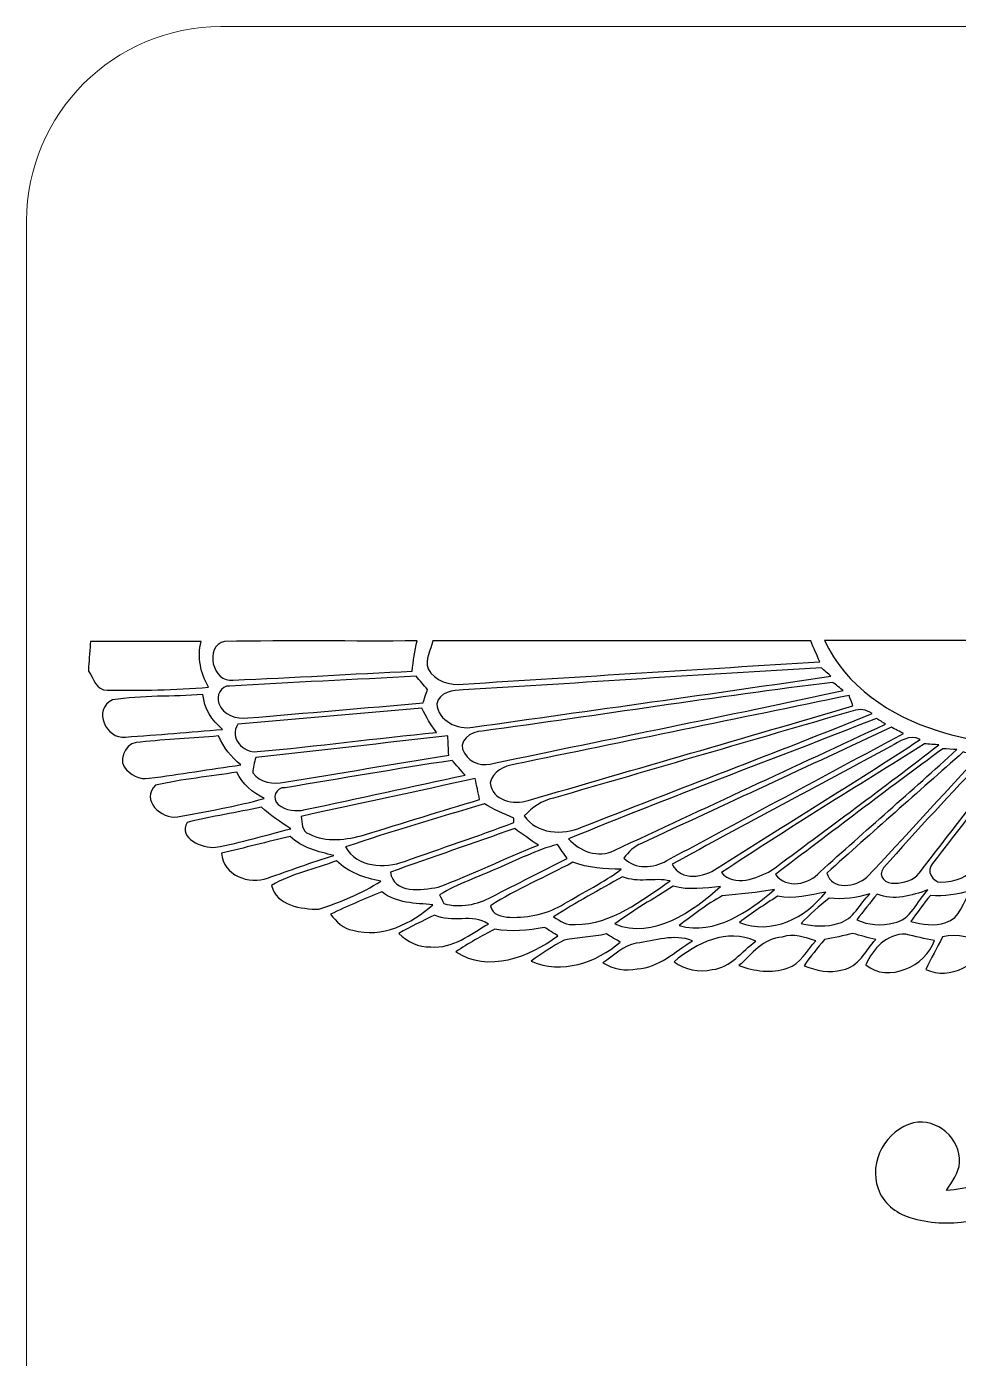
# Model space of a CAD drawing. Header units: millimetres. Extents: x -19.9 to 20.1, y -19.3 to 20.7.
# Drawn here: x -19.93 to -5.54, y 0.11 to 20.68 of the extents above; entities that cross this region are included whole.
import ezdxf

# ---------------------------------------------------------------- set-up
doc = ezdxf.new("R2010")
doc.units = ezdxf.units.MM
doc.header["$MEASUREMENT"] = 0
doc.layers.add('Layer 1', color=7, linetype='Continuous')

msp = doc.modelspace()

# ---------------------------------------------------------------- linework, layer by layer
at = {"layer": 'Layer 1', "color": 250, "lineweight": 18}
msp.add_open_spline([(-16.9282, 20.6845), (-16.9282, 20.6845), (17.0718, 20.6845), (17.0718, 20.6845), (18.7241, 20.6845), (20.0718, 19.3368), (20.0718, 17.6845), (20.0718, 17.6845), (20.0718, -16.3155), (20.0718, -16.3155), (20.0718, -17.9678), (18.7241, -19.3155), (17.0718, -19.3155), (17.0718, -19.3155), (-16.9282, -19.3155), (-16.9282, -19.3155), (-18.5805, -19.3155), (-19.9282, -17.9678), (-19.9282, -16.3155), (-19.9282, -16.3155), (-19.9282, 17.6845), (-19.9282, 17.6845), (-19.9282, 19.3368), (-18.5805, 20.6845), (-16.9282, 20.6845)], degree=3, knots=[0, 0, 0, 0, 0.125, 0.125, 0.125, 0.25, 0.25, 0.25, 0.375, 0.375, 0.375, 0.5, 0.5, 0.5, 0.625, 0.625, 0.625, 0.75, 0.75, 0.75, 0.875, 0.875, 0.875, 1, 1, 1, 1], dxfattribs=at)
at = {"layer": 'Layer 1', "color": 250}
for points, knots in [([(1.6316, 12.9882), (1.6076, 12.3867), (1.5568, 11.7877), (1.5085, 11.1883), (3.6071, 11.1965), (5.7065, 11.1912), (7.8048, 11.1905), (7.4831, 10.4786), (6.7751, 10.0305), (6.0522, 9.8033), (4.9308, 9.4439), (3.738, 9.5582), (2.5799, 9.5377), (2.9094, 8.7425), (2.8296, 7.7893), (2.3431, 7.0753), (1.7395, 6.1415), (0.5055, 5.685), (-0.5588, 6.0131), (-1.6626, 6.3182), (-2.4786, 7.4168), (-2.4391, 8.5637), (-2.4384, 8.8988), (-2.3502, 9.2244), (-2.2387, 9.5377), (-3.4477, 9.5631), (-4.6941, 9.4308), (-5.8642, 9.8083), (-6.5857, 10.0362), (-7.2824, 10.4902), (-7.6052, 11.1986), (-5.5855, 11.2056), (-3.5666, 11.2), (-1.5466, 11.2014), (-1.4873, 11.0299), (-1.4319, 10.8571), (-1.3811, 10.6825), (-1.3356, 10.6761), (-1.2898, 10.6726), (-1.2435, 10.6719), (-1.0082, 10.2803), (-0.7666, 9.8933), (-0.496, 9.5246), (-0.1538, 9.0593), (0.0967, 8.5009), (0.1062, 7.916), (0.0773, 7.8532), (0.0194, 7.7279), (-0.0095, 7.6651), (-0.3041, 7.8973), (-0.423, 8.2642), (-0.5613, 8.5979), (-0.8086, 9.2541), (-1.0351, 9.9176), (-1.2499, 10.5851), (-1.2633, 10.5826), (-1.2905, 10.577), (-1.3042, 10.5742), (-1.2965, 10.4263), (-1.2277, 10.2909), (-1.1871, 10.1508), (-2.1184, 9.3945), (-2.1784, 7.8581), (-1.3476, 7.0079), (-0.6798, 6.2791), (0.5186, 6.1447), (1.331, 6.7077), (2.238, 7.2849), (2.5389, 8.5877), (2.0302, 9.5232), (1.8926, 9.7924), (1.681, 10.0125), (1.4563, 10.2108), (1.4217, 9.2576), (1.4968, 8.3019), (1.6482, 7.3603), (1.3141, 6.9451), (0.8167, 6.652), (0.2776, 6.6294), (-0.3486, 6.5839), (-0.9641, 6.8972), (-1.3296, 7.4002), (-1.2354, 8.2105), (-1.1952, 9.0269), (-1.0922, 9.8365), (-0.8456, 9.2237), (-0.6682, 8.5817), (-0.3658, 7.9918), (-0.2833, 7.8539), (-0.1944, 7.6817), (-0.0251, 7.6397), (0.1277, 7.6676), (0.1676, 7.8394), (0.2152, 7.9622), (0.557, 9.0262), (0.9084, 10.0884), (1.1864, 11.1711), (1.324, 11.7796), (1.4831, 12.3825), (1.6316, 12.9882)], [0, 0, 0, 0, 0.030303, 0.030303, 0.030303, 0.0606061, 0.0606061, 0.0606061, 0.0909091, 0.0909091, 0.0909091, 0.1212121, 0.1212121, 0.1212121, 0.1515152, 0.1515152, 0.1515152, 0.1818182, 0.1818182, 0.1818182, 0.2121212, 0.2121212, 0.2121212, 0.2424242, 0.2424242, 0.2424242, 0.2727273, 0.2727273, 0.2727273, 0.3030303, 0.3030303, 0.3030303, 0.3333333, 0.3333333, 0.3333333, 0.3636364, 0.3636364, 0.3636364, 0.3939394, 0.3939394, 0.3939394, 0.4242424, 0.4242424, 0.4242424, 0.4545455, 0.4545455, 0.4545455, 0.4848485, 0.4848485, 0.4848485, 0.5151515, 0.5151515, 0.5151515, 0.5454545, 0.5454545, 0.5454545, 0.5757576, 0.5757576, 0.5757576, 0.6060606, 0.6060606, 0.6060606, 0.6363636, 0.6363636, 0.6363636, 0.6666667, 0.6666667, 0.6666667, 0.6969697, 0.6969697, 0.6969697, 0.7272727, 0.7272727, 0.7272727, 0.7575758, 0.7575758, 0.7575758, 0.7878788, 0.7878788, 0.7878788, 0.8181818, 0.8181818, 0.8181818, 0.8484848, 0.8484848, 0.8484848, 0.8787879, 0.8787879, 0.8787879, 0.9090909, 0.9090909, 0.9090909, 0.9393939, 0.9393939, 0.9393939, 0.969697, 0.969697, 0.969697, 1, 1, 1, 1]), ([(-18.9427, 11.1826), (-18.3733, 11.1833), (-17.8029, 11.1812), (-17.2328, 11.184), (-17.2963, 10.9382), (-17.2412, 10.6947), (-17.1199, 10.4771), (-17.6402, 10.4337), (-18.1641, 10.427), (-18.6859, 10.4309), (-18.8531, 10.4302), (-18.8965, 10.6139), (-18.9716, 10.7268), (-18.9716, 10.7268), (-18.9716, 10.797), (-18.9716, 10.797), (-18.9646, 10.8933), (-18.9501, 11.0863), (-18.9427, 11.1826)], [0, 0, 0, 0, 0.1666667, 0.1666667, 0.1666667, 0.3333333, 0.3333333, 0.3333333, 0.5, 0.5, 0.5, 0.6666667, 0.6666667, 0.6666667, 0.8333333, 0.8333333, 0.8333333, 1, 1, 1, 1]), ([(-16.7363, 10.5892), (-17.0605, 10.5314), (-17.1921, 11.1177), (-16.8717, 11.1847), (-15.8808, 11.2038), (-14.8895, 11.1854), (-13.8982, 11.1935), (-13.9335, 11.0394), (-13.9589, 10.8831), (-13.9733, 10.7261), (-14.8944, 10.682), (-15.8152, 10.6259), (-16.7363, 10.5892)], [0, 0, 0, 0, 0.25, 0.25, 0.25, 0.5, 0.5, 0.5, 0.75, 0.75, 0.75, 1, 1, 1, 1]), ([(-13.7296, 10.7615), (-13.7765, 10.9079), (-13.689, 11.0532), (-13.6559, 11.1929), (-11.7096, 11.1912), (-9.7647, 11.1929), (-7.8195, 11.1922), (-7.774, 11.085), (-7.7267, 10.9777), (-7.6791, 10.8715), (-9.5157, 10.7555), (-11.3515, 10.6429), (-13.1874, 10.5262), (-13.3895, 10.5018), (-13.6298, 10.5717), (-13.7296, 10.7615)], [0, 0, 0, 0, 0.2, 0.2, 0.2, 0.4, 0.4, 0.4, 0.6, 0.6, 0.6, 0.8, 0.8, 0.8, 1, 1, 1, 1]), ([(-13.1845, 10.4357), (-11.3413, 10.543), (-9.4984, 10.6781), (-7.6544, 10.7751), (-7.6181, 10.7441), (-7.5457, 10.6813), (-7.5091, 10.6499), (-9.3491, 10.3736), (-11.1938, 10.1232), (-13.0364, 9.8596), (-13.2685, 9.8134), (-13.5782, 9.9612), (-13.5934, 10.2202), (-13.5638, 10.4061), (-13.3366, 10.4315), (-13.1845, 10.4357)], [0, 0, 0, 0, 0.2, 0.2, 0.2, 0.4, 0.4, 0.4, 0.6, 0.6, 0.6, 0.8, 0.8, 0.8, 1, 1, 1, 1]), ([(-16.7964, 10.4965), (-15.8354, 10.5516), (-14.8734, 10.595), (-13.9124, 10.6465), (-13.8546, 10.5791), (-13.7967, 10.511), (-13.7382, 10.444), (-13.7554, 10.3918), (-13.7897, 10.2881), (-13.807, 10.2369), (-14.7087, 10.1558), (-15.6111, 10.0789), (-16.5135, 10.003), (-16.687, 9.9815), (-16.9005, 10.0482), (-16.9597, 10.2288), (-17.0077, 10.3396), (-16.928, 10.5047), (-16.7964, 10.4965)], [0, 0, 0, 0, 0.1666667, 0.1666667, 0.1666667, 0.3333333, 0.3333333, 0.3333333, 0.5, 0.5, 0.5, 0.6666667, 0.6666667, 0.6666667, 0.8333333, 0.8333333, 0.8333333, 1, 1, 1, 1]), ([(-12.8916, 9.7998), (-11.0875, 10.0457), (-9.2862, 10.3282), (-7.4807, 10.553), (-7.4401, 10.5212), (-7.36, 10.4577), (-7.3194, 10.4256), (-9.1119, 10.0379), (-10.9125, 9.6819), (-12.7071, 9.3034), (-12.8736, 9.2491), (-13.0761, 9.2974), (-13.1643, 9.4576), (-13.3018, 9.6297), (-13.0588, 9.8082), (-12.8916, 9.7998)], [0, 0, 0, 0, 0.2, 0.2, 0.2, 0.4, 0.4, 0.4, 0.6, 0.6, 0.6, 0.8, 0.8, 0.8, 1, 1, 1, 1]), ([(-18.6034, 10.2824), (-18.143, 10.3562), (-17.6706, 10.3265), (-17.2053, 10.3664), (-17.1887, 10.1456), (-17.0649, 9.9685), (-16.9044, 9.8252), (-17.4036, 9.7882), (-17.902, 9.7409), (-18.4023, 9.7078), (-18.7032, 9.6697), (-18.9138, 10.1367), (-18.6034, 10.2824)], [0, 0, 0, 0, 0.25, 0.25, 0.25, 0.5, 0.5, 0.5, 0.75, 0.75, 0.75, 1, 1, 1, 1]), ([(-12.3863, 9.2882), (-10.6662, 9.6406), (-8.9467, 9.9958), (-7.2273, 10.3504), (-7.2121, 10.3098), (-7.1818, 10.2301), (-7.1666, 10.1906), (-8.8367, 9.697), (-10.5124, 9.2148), (-12.1845, 8.728), (-12.4036, 8.6521), (-12.7402, 8.7301), (-12.7705, 8.9985), (-12.7331, 9.1774), (-12.5507, 9.2621), (-12.3863, 9.2882)], [0, 0, 0, 0, 0.2, 0.2, 0.2, 0.4, 0.4, 0.4, 0.6, 0.6, 0.6, 0.8, 0.8, 0.8, 1, 1, 1, 1]), ([(-16.666, 9.9067), (-15.7188, 9.9879), (-14.7716, 10.0697), (-13.8251, 10.1544), (-13.7623, 10.0217), (-13.6868, 9.8958), (-13.5979, 9.7787), (-14.5225, 9.6912), (-15.4433, 9.5652), (-16.3672, 9.4827), (-16.593, 9.464), (-16.8008, 9.6961), (-16.666, 9.9067)], [0, 0, 0, 0, 0.25, 0.25, 0.25, 0.5, 0.5, 0.5, 0.75, 0.75, 0.75, 1, 1, 1, 1]), ([(-11.7929, 8.7649), (-10.2488, 9.2108), (-8.7072, 9.6652), (-7.1645, 10.1132), (-7.0611, 10.1485), (-6.9627, 10.1347), (-6.8692, 10.0712), (-8.3579, 9.4655), (-9.8653, 8.906), (-11.3593, 8.3133), (-11.6483, 8.1912), (-12.0529, 8.2057), (-12.2423, 8.4908), (-12.1217, 8.6238), (-11.9689, 8.725), (-11.7929, 8.7649)], [0, 0, 0, 0, 0.2, 0.2, 0.2, 0.4, 0.4, 0.4, 0.6, 0.6, 0.6, 0.8, 0.8, 0.8, 1, 1, 1, 1]), ([(-11.5585, 8.1339), (-9.9869, 8.7844), (-8.3874, 9.3707), (-6.8048, 9.9958), (-6.7695, 9.974), (-6.6979, 9.9299), (-6.6623, 9.9084), (-8.061, 9.2578), (-9.4598, 8.6063), (-10.8572, 7.9543), (-11.096, 7.8284), (-11.3899, 7.9459), (-11.5585, 8.1339)], [0, 0, 0, 0, 0.25, 0.25, 0.25, 0.5, 0.5, 0.5, 0.75, 0.75, 0.75, 1, 1, 1, 1]), ([(-18.1698, 9.6311), (-17.7697, 9.6703), (-17.3672, 9.6925), (-16.9665, 9.7246), (-16.8906, 9.5486), (-16.7664, 9.4025), (-16.6218, 9.278), (-17.0931, 9.2099), (-17.5634, 9.1334), (-18.0354, 9.0716), (-18.1843, 9.042), (-18.3356, 9.1281), (-18.421, 9.2463), (-18.5173, 9.4131), (-18.3596, 9.6463), (-18.1698, 9.6311)], [0, 0, 0, 0, 0.2, 0.2, 0.2, 0.4, 0.4, 0.4, 0.6, 0.6, 0.6, 0.8, 0.8, 0.8, 1, 1, 1, 1]), ([(-16.3897, 9.3945), (-15.4012, 9.4985), (-14.4134, 9.6174), (-13.425, 9.725), (-13.4197, 9.6269), (-13.4147, 9.5282), (-13.4087, 9.4301), (-14.254, 9.2904), (-15.0992, 9.1493), (-15.9438, 9.0103), (-16.1181, 8.9768), (-16.3251, 8.9986), (-16.4366, 9.1535), (-16.4296, 9.2354), (-16.4133, 9.3154), (-16.3897, 9.3945)], [0, 0, 0, 0, 0.2, 0.2, 0.2, 0.4, 0.4, 0.4, 0.6, 0.6, 0.6, 0.8, 0.8, 0.8, 1, 1, 1, 1]), ([(-10.4347, 8.0652), (-9.1467, 8.6607), (-7.8608, 9.26), (-6.5739, 9.8583), (-6.5277, 9.8343), (-6.4345, 9.7867), (-6.3873, 9.7627), (-7.6065, 9.1094), (-8.8239, 8.4539), (-10.0417, 7.7988), (-10.2488, 7.6757), (-10.5243, 7.6612), (-10.7067, 7.8373), (-10.6315, 7.9297), (-10.549, 8.0225), (-10.4347, 8.0652)], [0, 0, 0, 0, 0.2, 0.2, 0.2, 0.4, 0.4, 0.4, 0.6, 0.6, 0.6, 0.8, 0.8, 0.8, 1, 1, 1, 1]), ([(-6.5863, 9.5645), (-6.4438, 9.6382), (-6.2953, 9.755), (-6.1274, 9.671), (-7.1624, 8.9909), (-8.2225, 8.3495), (-9.2653, 7.6817), (-9.4685, 7.5356), (-9.8255, 7.4753), (-9.9585, 7.7417), (-8.8406, 8.3604), (-7.7071, 8.9517), (-6.5863, 9.5645)], [0, 0, 0, 0, 0.25, 0.25, 0.25, 0.5, 0.5, 0.5, 0.75, 0.75, 0.75, 1, 1, 1, 1]), ([(-9.1979, 7.6128), (-8.1689, 8.2997), (-7.1088, 8.9432), (-6.0617, 9.6029), (-6.0067, 9.5993), (-5.8966, 9.5912), (-5.8416, 9.587), (-6.6942, 8.9262), (-7.5656, 8.2888), (-8.431, 7.6439), (-8.6532, 7.5225), (-8.9989, 7.3871), (-9.1979, 7.6128)], [0, 0, 0, 0, 0.25, 0.25, 0.25, 0.5, 0.5, 0.5, 0.75, 0.75, 0.75, 1, 1, 1, 1]), ([(-8.365, 7.5861), (-7.5046, 8.2352), (-6.6491, 8.8925), (-5.7785, 9.5264), (-5.7252, 9.5232), (-5.618, 9.5169), (-5.5647, 9.5137), (-6.2614, 8.8748), (-6.9769, 8.2568), (-7.6775, 7.6228), (-7.8475, 7.4253), (-8.1922, 7.3582), (-8.365, 7.5861)], [0, 0, 0, 0, 0.25, 0.25, 0.25, 0.5, 0.5, 0.5, 0.75, 0.75, 0.75, 1, 1, 1, 1]), ([(-7.5697, 7.607), (-6.8702, 8.2346), (-6.1653, 8.854), (-5.4633, 9.4778), (-5.4009, 9.4626), (-5.277, 9.4322), (-5.2149, 9.4167), (-5.8002, 8.799), (-6.3654, 8.1615), (-6.951, 7.5428), (-7.1196, 7.3978), (-7.4953, 7.3276), (-7.5697, 7.607)], [0, 0, 0, 0, 0.25, 0.25, 0.25, 0.5, 0.5, 0.5, 0.75, 0.75, 0.75, 1, 1, 1, 1]), ([(-15.936, 8.924), (-15.077, 9.068), (-14.2173, 9.2151), (-13.3561, 9.3474), (-13.306, 9.2902), (-13.2048, 9.1752), (-13.1551, 9.1181), (-13.9798, 8.9459), (-14.8029, 8.7628), (-15.627, 8.5861), (-15.7695, 8.5508), (-15.9265, 8.5744), (-16.0454, 8.6637), (-16.1487, 8.7568), (-16.0799, 8.942), (-15.936, 8.924)], [0, 0, 0, 0, 0.2, 0.2, 0.2, 0.4, 0.4, 0.4, 0.6, 0.6, 0.6, 0.8, 0.8, 0.8, 1, 1, 1, 1]), ([(-6.6935, 7.6859), (-6.1841, 8.2757), (-5.6404, 8.8373), (-5.113, 9.412), (-5.0319, 9.4004), (-4.8693, 9.3764), (-4.7874, 9.3647), (-5.2418, 8.7795), (-5.6905, 8.1896), (-6.147, 7.6054), (-6.2296, 7.4862), (-6.3844, 7.4537), (-6.5203, 7.4495), (-6.6536, 7.4333), (-6.8021, 7.5571), (-6.6935, 7.6859)], [0, 0, 0, 0, 0.2, 0.2, 0.2, 0.4, 0.4, 0.4, 0.6, 0.6, 0.6, 0.8, 0.8, 0.8, 1, 1, 1, 1]), ([(-5.9364, 7.7525), (-5.5321, 8.2909), (-5.1102, 8.8162), (-4.7006, 9.351), (-4.5874, 9.3439), (-4.4738, 9.3372), (-4.3595, 9.3302), (-4.6636, 8.7989), (-4.9673, 8.2676), (-5.2693, 7.736), (-5.361, 7.5338), (-5.6059, 7.4738), (-5.8076, 7.4661), (-5.9392, 7.4601), (-6.0437, 7.6555), (-5.9364, 7.7525)], [0, 0, 0, 0, 0.2, 0.2, 0.2, 0.4, 0.4, 0.4, 0.6, 0.6, 0.6, 0.8, 0.8, 0.8, 1, 1, 1, 1]), ([(-17.9376, 8.9647), (-17.5238, 9.0603), (-17.0983, 9.0956), (-16.6799, 9.1672), (-16.6062, 8.9703), (-16.4323, 8.8581), (-16.2594, 8.7576), (-16.6993, 8.6369), (-17.1502, 8.5579), (-17.5982, 8.474), (-17.848, 8.4327), (-18.1778, 8.741), (-17.9376, 8.9647)], [0, 0, 0, 0, 0.25, 0.25, 0.25, 0.5, 0.5, 0.5, 0.75, 0.75, 0.75, 1, 1, 1, 1]), ([(-15.6885, 8.4827), (-14.7917, 8.6774), (-13.8946, 8.8683), (-12.9992, 9.0697), (-12.9791, 8.9604), (-12.9565, 8.8503), (-12.9333, 8.7409), (-13.5277, 8.5681), (-14.1172, 8.3779), (-14.7102, 8.1991), (-14.985, 8.1165), (-15.3011, 8.0767), (-15.566, 8.2111), (-15.6885, 8.2488), (-15.6698, 8.3829), (-15.6885, 8.4827)], [0, 0, 0, 0, 0.2, 0.2, 0.2, 0.4, 0.4, 0.4, 0.6, 0.6, 0.6, 0.8, 0.8, 0.8, 1, 1, 1, 1]), ([(-15.0053, 8.0101), (-14.2962, 8.2503), (-13.5755, 8.4574), (-12.8597, 8.6775), (-12.7158, 8.5869), (-12.5581, 8.5234), (-12.4032, 8.4531), (-12.4036, 8.4369), (-12.4043, 8.4045), (-12.4053, 8.3879), (-12.9617, 8.1737), (-13.5296, 7.9892), (-14.0913, 7.7864), (-14.4003, 7.6774), (-14.8293, 7.688), (-15.0053, 8.0101)], [0, 0, 0, 0, 0.2, 0.2, 0.2, 0.4, 0.4, 0.4, 0.6, 0.6, 0.6, 0.8, 0.8, 0.8, 1, 1, 1, 1]), ([(-17.4468, 8.3894), (-17.0683, 8.4843), (-16.682, 8.5428), (-16.3007, 8.6233), (-16.1652, 8.4934), (-16.0054, 8.3961), (-15.8505, 8.2916), (-16.2354, 8.1869), (-16.6206, 8.0775), (-17.0129, 8.0052), (-17.2115, 7.9861), (-17.5989, 8.141), (-17.4468, 8.3894)], [0, 0, 0, 0, 0.25, 0.25, 0.25, 0.5, 0.5, 0.5, 0.75, 0.75, 0.75, 1, 1, 1, 1]), ([(-14.3113, 7.6223), (-13.6703, 7.8428), (-13.0321, 8.0731), (-12.3901, 8.2929), (-12.2722, 8.2047), (-12.1505, 8.1208), (-12.026, 8.04), (-12.5463, 7.8329), (-13.0494, 7.5817), (-13.5754, 7.3891), (-13.822, 7.345), (-14.2605, 7.2783), (-14.3113, 7.6223)], [0, 0, 0, 0, 0.25, 0.25, 0.25, 0.5, 0.5, 0.5, 0.75, 0.75, 0.75, 1, 1, 1, 1]), ([(-16.9179, 7.9117), (-16.564, 7.9977), (-16.2116, 8.0881), (-15.857, 8.1724), (-15.6733, 7.9963), (-15.4242, 7.935), (-15.1847, 7.8785), (-15.53, 7.7748), (-15.8659, 7.6453), (-16.2067, 7.5296), (-16.4889, 7.4231), (-16.8999, 7.5716), (-16.9179, 7.9117)], [0, 0, 0, 0, 0.25, 0.25, 0.25, 0.5, 0.5, 0.5, 0.75, 0.75, 0.75, 1, 1, 1, 1]), ([(-12.6585, 7.6795), (-12.3502, 7.8044), (-12.0549, 7.9673), (-11.73, 8.0471), (-11.6926, 7.9934), (-11.6185, 7.8862), (-11.5811, 7.8322), (-11.9688, 7.6354), (-12.3572, 7.4392), (-12.7439, 7.2392), (-12.9668, 7.1171), (-13.2367, 7.0635), (-13.484, 7.1344), (-13.5009, 7.1694), (-13.5334, 7.2381), (-13.55, 7.272), (-13.2691, 7.4421), (-12.9552, 7.544), (-12.6585, 7.6795)], [0, 0, 0, 0, 0.1666667, 0.1666667, 0.1666667, 0.3333333, 0.3333333, 0.3333333, 0.5, 0.5, 0.5, 0.6666667, 0.6666667, 0.6666667, 0.8333333, 0.8333333, 0.8333333, 1, 1, 1, 1]), ([(-16.1444, 7.4152), (-15.8368, 7.5997), (-15.4752, 7.6664), (-15.1429, 7.7959), (-14.9591, 7.6093), (-14.7093, 7.5355), (-14.4606, 7.4805), (-14.7548, 7.2914), (-15.085, 7.1591), (-15.4142, 7.0469), (-15.6826, 7.0512), (-16.0742, 7.0992), (-16.1444, 7.4152)], [0, 0, 0, 0, 0.25, 0.25, 0.25, 0.5, 0.5, 0.5, 0.75, 0.75, 0.75, 1, 1, 1, 1]), ([(-11.4934, 7.7729), (-11.2538, 7.6822), (-10.9977, 7.6705), (-10.7451, 7.6656), (-11.0171, 7.4578), (-11.3293, 7.3118), (-11.6214, 7.1343), (-11.8726, 6.9795), (-12.1707, 6.9131), (-12.4646, 6.923), (-12.5845, 6.9283), (-12.7447, 6.9572), (-12.7627, 7.1019), (-12.3598, 7.3605), (-11.9146, 7.5471), (-11.4934, 7.7729)], [0, 0, 0, 0, 0.2, 0.2, 0.2, 0.4, 0.4, 0.4, 0.6, 0.6, 0.6, 0.8, 0.8, 0.8, 1, 1, 1, 1]), ([(-11.7902, 6.9326), (-11.442, 7.1513), (-11.0825, 7.3489), (-10.7241, 7.55), (-10.4884, 7.4441), (-10.2316, 7.5426), (-9.9889, 7.4847), (-10.4334, 7.1859), (-10.8863, 6.812), (-11.4515, 6.8127), (-11.5803, 6.7929), (-11.6903, 6.8624), (-11.7902, 6.9326)], [0, 0, 0, 0, 0.25, 0.25, 0.25, 0.5, 0.5, 0.5, 0.75, 0.75, 0.75, 1, 1, 1, 1]), ([(-15.234, 6.9688), (-14.9769, 7.0968), (-14.7109, 7.2055), (-14.4452, 7.3152), (-14.2173, 7.1388), (-13.927, 7.1409), (-13.6543, 7.1169), (-13.9834, 6.8234), (-14.4414, 6.5969), (-14.8915, 6.7236), (-15.0393, 6.7476), (-15.1451, 6.8573), (-15.234, 6.9688)], [0, 0, 0, 0, 0.25, 0.25, 0.25, 0.5, 0.5, 0.5, 0.75, 0.75, 0.75, 1, 1, 1, 1]), ([(-10.8472, 6.8198), (-10.5562, 7.0297), (-10.2471, 7.2135), (-9.942, 7.4015), (-9.7007, 7.3369), (-9.4534, 7.3747), (-9.2103, 7.4001), (-9.6418, 7.0145), (-10.245, 6.5795), (-10.8472, 6.8198)], [0, 0, 0, 0, 0.3333333, 0.3333333, 0.3333333, 0.6666667, 0.6666667, 0.6666667, 1, 1, 1, 1]), ([(-9.1863, 7.2561), (-8.9158, 7.2766), (-8.6452, 7.3055), (-8.3774, 7.3517), (-8.7863, 7.0063), (-9.2826, 6.6454), (-9.8527, 6.795), (-9.6358, 6.9559), (-9.4231, 7.1259), (-9.1863, 7.2561)], [0, 0, 0, 0, 0.3333333, 0.3333333, 0.3333333, 0.6666667, 0.6666667, 0.6666667, 1, 1, 1, 1]), ([(-8.3311, 7.2475), (-8.0806, 7.2002), (-7.8323, 7.264), (-7.5878, 7.3117), (-7.894, 6.918), (-8.4267, 6.6417), (-8.9192, 6.8449), (-8.7304, 6.9892), (-8.5315, 7.1194), (-8.3311, 7.2475)], [0, 0, 0, 0, 0.3333333, 0.3333333, 0.3333333, 0.6666667, 0.6666667, 0.6666667, 1, 1, 1, 1]), ([(-7.9692, 6.8277), (-7.8355, 6.9695), (-7.6863, 7.0962), (-7.5349, 7.2186), (-7.3222, 7.1918), (-7.1095, 7.2207), (-6.9052, 7.2849), (-7.064, 7.1381), (-7.1581, 6.887), (-7.3875, 6.8326), (-7.5762, 6.7663), (-7.778, 6.7836), (-7.9692, 6.8277)], [0, 0, 0, 0, 0.25, 0.25, 0.25, 0.5, 0.5, 0.5, 0.75, 0.75, 0.75, 1, 1, 1, 1]), ([(-7.1088, 6.8827), (-7.0068, 7.0181), (-6.9017, 7.1504), (-6.7948, 7.282), (-6.5334, 7.1744), (-6.2614, 7.2562), (-6.0095, 7.3466), (-6.1775, 7.1765), (-6.272, 6.8791), (-6.5384, 6.8379), (-6.7289, 6.7885), (-6.9285, 6.8019), (-7.1088, 6.8827)], [0, 0, 0, 0, 0.25, 0.25, 0.25, 0.5, 0.5, 0.5, 0.75, 0.75, 0.75, 1, 1, 1, 1]), ([(-6.2721, 6.858), (-6.1762, 6.9949), (-6.0767, 7.1296), (-5.9719, 7.2605), (-5.7585, 7.2337), (-5.5486, 7.2806), (-5.344, 7.3385), (-5.4653, 7.173), (-5.5101, 6.9035), (-5.7345, 6.8407), (-5.9106, 6.7765), (-6.0972, 6.816), (-6.2721, 6.858)], [0, 0, 0, 0, 0.25, 0.25, 0.25, 0.5, 0.5, 0.5, 0.75, 0.75, 0.75, 1, 1, 1, 1]), ([(-14.1788, 6.6742), (-13.9985, 6.7747), (-13.814, 6.8675), (-13.6281, 6.9571), (-13.3628, 6.8217), (-13.0422, 6.9903), (-12.798, 6.8192), (-13.0739, 6.6626), (-13.3466, 6.4325), (-13.686, 6.4668), (-13.8751, 6.4579), (-14.0479, 6.5426), (-14.1788, 6.6742)], [0, 0, 0, 0, 0.25, 0.25, 0.25, 0.5, 0.5, 0.5, 0.75, 0.75, 0.75, 1, 1, 1, 1]), ([(-12.6997, 6.7393), (-12.4442, 6.6966), (-12.1846, 6.7164), (-11.932, 6.7675), (-11.8805, 6.7358), (-11.7778, 6.6705), (-11.7256, 6.6388), (-12.1536, 6.3082), (-12.8111, 6.0634), (-13.3018, 6.3904), (-13.1078, 6.5188), (-12.9053, 6.6324), (-12.6997, 6.7393)], [0, 0, 0, 0, 0.25, 0.25, 0.25, 0.5, 0.5, 0.5, 0.75, 0.75, 0.75, 1, 1, 1, 1]), ([(-11.6294, 6.5693), (-11.4139, 6.6148), (-11.1902, 6.6134), (-10.9747, 6.6656), (-10.9218, 6.6346), (-10.8152, 6.5714), (-10.7623, 6.5404), (-11.1295, 6.2222), (-11.6693, 6.0359), (-12.1346, 6.2465), (-11.9709, 6.3615), (-11.809, 6.4804), (-11.6294, 6.5693)], [0, 0, 0, 0, 0.25, 0.25, 0.25, 0.5, 0.5, 0.5, 0.75, 0.75, 0.75, 1, 1, 1, 1]), ([(-10.5136, 6.523), (-10.2225, 6.5533), (-9.9339, 6.6778), (-9.6454, 6.56), (-9.916, 6.3942), (-10.1618, 6.143), (-10.4977, 6.1279), (-10.6822, 6.0894), (-10.8702, 6.1197), (-11.0304, 6.2213), (-10.8625, 6.3254), (-10.7161, 6.4912), (-10.5136, 6.523)], [0, 0, 0, 0, 0.25, 0.25, 0.25, 0.5, 0.5, 0.5, 0.75, 0.75, 0.75, 1, 1, 1, 1]), ([(-9.9303, 6.2365), (-9.5874, 6.5297), (-9.1154, 6.7547), (-8.6681, 6.5565), (-8.8801, 6.397), (-9.0554, 6.1437), (-9.3391, 6.1155), (-9.5461, 6.0651), (-9.7589, 6.1127), (-9.9303, 6.2365)], [0, 0, 0, 0, 0.3333333, 0.3333333, 0.3333333, 0.6666667, 0.6666667, 0.6666667, 1, 1, 1, 1]), ([(-8.9273, 6.1764), (-8.7333, 6.3574), (-8.5474, 6.5962), (-8.2616, 6.617), (-8.0856, 6.683), (-7.9113, 6.6078), (-7.742, 6.5613), (-7.8788, 6.4138), (-7.9727, 6.1958), (-8.1819, 6.1379), (-8.4242, 6.049), (-8.6899, 6.0924), (-8.9273, 6.1764)], [0, 0, 0, 0, 0.25, 0.25, 0.25, 0.5, 0.5, 0.5, 0.75, 0.75, 0.75, 1, 1, 1, 1]), ([(-7.6059, 6.5781), (-7.4595, 6.6056), (-7.3135, 6.636), (-7.1688, 6.6737), (-7.0517, 6.6395), (-6.9342, 6.6084), (-6.8164, 6.5795), (-6.9713, 6.4102), (-7.0792, 6.1555), (-7.3294, 6.1135), (-7.5287, 6.0454), (-7.734, 6.1011), (-7.921, 6.1756), (-7.8229, 6.3153), (-7.7174, 6.4493), (-7.6059, 6.5781)], [0, 0, 0, 0, 0.2, 0.2, 0.2, 0.4, 0.4, 0.4, 0.6, 0.6, 0.6, 0.8, 0.8, 0.8, 1, 1, 1, 1]), ([(-6.9698, 6.1873), (-6.8555, 6.4441), (-6.6509, 6.6663), (-6.3503, 6.6649), (-6.2056, 6.6208), (-6.0582, 6.5926), (-5.909, 6.5665), (-6.0441, 6.1626), (-6.6233, 5.9036), (-6.9698, 6.1873)], [0, 0, 0, 0, 0.3333333, 0.3333333, 0.3333333, 0.6666667, 0.6666667, 0.6666667, 1, 1, 1, 1]), ([(-3.0642, 6.1134), (-2.7291, 6.3434), (-2.3753, 6.5519), (-1.9833, 6.6676), (-1.85, 6.5339), (-1.7131, 6.4044), (-1.5734, 6.277), (-1.7784, 5.4854), (-1.9816, 4.6924), (-2.1809, 3.899), (-2.4225, 3.8217), (-2.6229, 4.0598), (-2.5485, 4.2891), (-2.358, 4.9287), (-2.1452, 5.5613), (-1.9547, 6.2012), (-2.9044, 5.8661), (-3.4992, 4.9598), (-3.8139, 4.0468), (-3.979, 3.5356), (-4.1533, 2.993), (-4.5681, 2.624), (-5.0204, 2.1958), (-5.7087, 2.1093), (-6.2897, 2.2854), (-6.5066, 2.3534), (-6.7021, 2.5125), (-6.7793, 2.7313), (-6.93, 3.1416), (-6.6527, 3.645), (-6.2304, 3.7448), (-5.8713, 3.8274), (-5.4959, 3.4996), (-5.5217, 3.1341), (-5.5305, 2.9683), (-5.6406, 2.8375), (-5.7214, 2.7013), (-5.4046, 2.7217), (-5.0722, 2.8106), (-4.8595, 3.0632), (-4.3783, 3.5952), (-4.3321, 4.3498), (-4.0072, 4.9658), (-3.7776, 5.4057), (-3.495, 5.8456), (-3.0642, 6.1134)], [0, 0, 0, 0, 0.0666667, 0.0666667, 0.0666667, 0.1333333, 0.1333333, 0.1333333, 0.2, 0.2, 0.2, 0.2666667, 0.2666667, 0.2666667, 0.3333333, 0.3333333, 0.3333333, 0.4, 0.4, 0.4, 0.4666667, 0.4666667, 0.4666667, 0.5333333, 0.5333333, 0.5333333, 0.6, 0.6, 0.6, 0.6666667, 0.6666667, 0.6666667, 0.7333333, 0.7333333, 0.7333333, 0.8, 0.8, 0.8, 0.8666667, 0.8666667, 0.8666667, 0.9333333, 0.9333333, 0.9333333, 1, 1, 1, 1]), ([(-5.7852, 6.6186), (-5.5499, 6.6902), (-5.3192, 6.5716), (-5.0831, 6.5685), (-5.2116, 6.1878), (-5.6659, 5.9426), (-6.0434, 6.1187), (-5.9598, 6.2855), (-5.8705, 6.4513), (-5.7852, 6.6186)], [0, 0, 0, 0, 0.3333333, 0.3333333, 0.3333333, 0.6666667, 0.6666667, 0.6666667, 1, 1, 1, 1])]:
    msp.add_open_spline(points, degree=3, knots=knots, dxfattribs=at)

doc.saveas('drawing.dxf')
